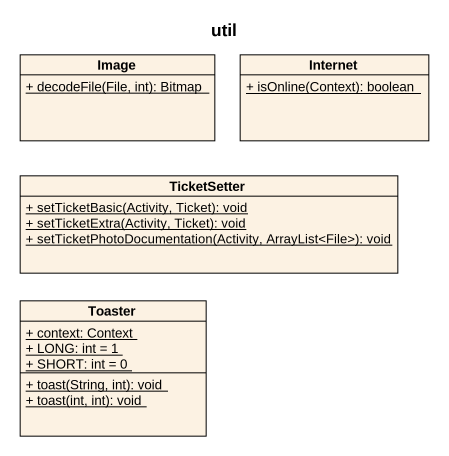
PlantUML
@startuml
title util
hide circle
hide empty members
skinparam classAttributeIconSize 0
class Image {
  {static} + decodeFile(File, int): Bitmap
}
class Internet {
  {static} + isOnline(Context): boolean
}
class TicketSetter {
  {static} + setTicketBasic(Activity, Ticket): void
  {static} + setTicketExtra(Activity, Ticket): void
  {static} + setTicketPhotoDocumentation(Activity, ArrayList<File>): void
}
class Toaster {
  {static} + context: Context
  {static} + LONG: int = 1
  {static} + SHORT: int = 0
  {static} + toast(String, int): void
  {static} + toast(int, int): void
}
@enduml
